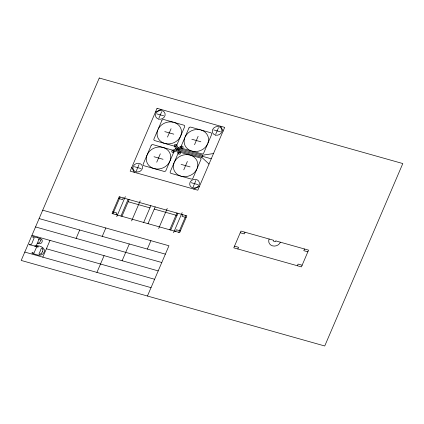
<?xml version="1.0" encoding="UTF-8"?>
<svg xmlns="http://www.w3.org/2000/svg" width="424" height="424" viewBox="0 0 424 424"><rect width="100%" height="100%" fill="white"/><g stroke="black" fill="none" stroke-linecap="round" stroke-linejoin="round"><path stroke-width="0.64" d="M34.837 245.941L35.627 245.586A7.171 6.275 -19.5 0 1 36.183 245.644L37.201 245.772A2.475 2.168 -19.5 0 1 37.429 245.798C41.25 245.639 46.942 249.349 43.434 253.367A4.245 3.721 -19.5 0 1 42.326 254.358L41.17 254.919A5.74 5.024 -19.5 0 1 37.826 255.047L32.627 253.504A2.136 1.871 -19.5 0 1 32.107 253.308L31.864 252.889L32.362 252.662M38.791 239.3L38.69 239.618A4.224 3.699 -19.5 0 1 38.558 240.026A4.797 4.203 -19.5 0 1 38.335 240.7L38.287 240.816A3.593 3.148 -19.5 0 0 38.096 241.415L37.572 242.655A1.696 1.484 -19.5 0 0 37.985 242.835L38.054 242.857A1.5 1.309 -19.5 0 0 39.337 242.698A2.676 2.343 -19.5 0 0 40.243 240.185M42.819 257.156L49.99 240.403M76.119 238.378L79.701 230.004M102.242 236.353L105.83 227.98M112.927 213.776L120.098 197.028M116.097 214.671L116.812 212.996L112.758 211.852M123.267 197.918L122.547 199.593L118.492 198.448M116.722 216.722L125.324 196.619M136.39 170.787L139.077 164.501M158.974 118.015L161.661 111.735M96.926 272.399L104.092 255.651M120.967 216.044L128.133 199.291M121.948 216.32L129.113 199.566M131.604 220.92L140.206 200.817M156.737 162.207L160.32 153.827M167.491 137.074L171.073 128.7M122.128 260.733L129.299 243.98M143.678 222.441L150.849 205.693M211.247 158.793L175.838 148.813L172.478 150.372A1.23 1.076 -19.5 0 0 171.863 151.845A1.23 1.076 -19.5 0 0 173.437 152.301L176.792 150.758L178.069 147.769L181.424 146.227A1.23 1.076 -19.5 0 1 182.998 146.683A1.23 1.076 -19.5 0 1 182.384 148.156L180.624 148.983L177.433 149.264L179.723 151.092L201.776 157.309L209.006 164.035M148.018 223.665L155.189 206.912M147.335 249.063L150.918 240.684M158.661 228.541L167.263 208.438M183.788 169.828L187.376 161.454M194.542 144.701L198.125 136.321M169.754 229.792L176.919 213.039M201.776 157.309L202.683 155.195L213.489 153.552M170.734 230.068L177.9 213.314M173.543 232.739L182.145 212.636M193.201 186.793L195.893 180.513M215.784 134.026L218.471 127.741M147.446 296.026L168.953 245.766L42.707 210.193M175.616 231.44L176.331 229.766L180.391 230.91M182.781 214.692L182.066 216.367L186.125 217.507M178.769 232.331L185.94 215.578M237.838 248.978L238.553 247.303L234.493 246.159M245.003 232.225L244.288 233.9L240.228 232.755M297.351 265.747L298.072 264.072L302.126 265.217M304.522 248.994L303.807 250.674L307.861 251.814M155.444 112.095L161.115 109.466M172.976 151.326L181.885 147.202M193.747 189.062L199.418 186.433M37.365 237.71L37.227 237.668A7.356 6.44 -19.5 0 0 36.363 237.488L34.333 236.921A7.356 6.44 -19.5 0 0 33.517 236.624C31.694 236.168 32.865 237.769 34.074 237.721A0.594 0.519 -19.5 0 1 34.164 237.949L32.351 242.215A3.525 3.085 -19.5 0 0 32.293 242.385L32.245 242.544A6.535 5.719 -19.5 0 1 32.049 243.084L31.365 244.346A1.542 1.351 -19.5 0 1 30.899 244.272L29.086 244.261L29.505 244.812A8.893 7.786 -19.5 0 0 30.38 244.993L31.085 245.093A5.671 4.966 -19.5 0 1 31.318 245.13L35.717 246.376A3.053 2.671 -19.5 0 1 36.326 246.487L36.665 246.991L33.947 253.07A0.572 0.498 -19.5 0 1 33.666 253.064L33.067 252.9A4.129 3.615 -19.5 0 0 32.473 252.662L32.473 252.667M156.933 113.924L163.696 115.826M213.744 129.93L220.507 131.838M164.772 131.615L173.792 134.159M191.823 139.242L200.844 141.78M180.624 148.983L202.683 155.195M154.018 156.748L163.039 159.286M181.075 164.369L190.09 166.913M134.355 166.69L141.118 168.598M191.166 182.702L197.929 184.604M275.897 240.933L308.582 250.139L301.411 266.892L233.778 247.833L240.949 231.08L273.628 240.291A1.23 1.076 -19.5 0 0 274.317 241.659A1.23 1.076 -19.5 0 0 275.892 240.927M128.186 201.744L149.916 207.871M154.257 209.09L176.967 215.493M39.119 218.567L165.371 254.146M35.537 226.941L161.782 262.52M31.954 235.32L158.2 270.894M37.773 243.508L37.264 243.365L36.331 245.549L36.777 246.005A4.574 4.002 -19.5 0 1 37.127 246.121L37.354 246.212A4.574 4.002 -19.5 0 0 37.704 246.333A5.655 4.95 -19.5 0 0 37.906 246.424L37.99 246.461M46.401 248.777L154.617 279.273M24.783 252.073L151.034 287.647M40.148 238.622L37.508 237.753M35.51 246.307C35.971 246.53 39.045 247.791 38.123 246.524M178.069 147.769L176.617 144.876A1.23 1.076 -19.5 0 0 175.027 144.441A1.23 1.076 -19.5 0 0 174.391 145.904L175.822 148.813M176.792 150.758L178.244 153.652A1.23 1.076 -19.5 0 0 179.834 154.087A1.23 1.076 -19.5 0 0 180.476 152.624L179.723 151.092M220.628 126.241L223.077 131.154M175.51 145.406L179.352 153.122M131.785 167.374L134.233 172.287M41.944 239.92L42.177 240.572A2.846 2.491 -19.5 0 1 42.13 241.775L41.732 242.586A2.343 2.051 -19.5 0 1 40.974 243.281L40.227 243.604A4.728 4.139 -19.5 0 1 37.784 243.493M40.269 240.175L40.015 239.565A1.314 1.15 -19.5 0 0 39.543 239.194L39.363 239.131A0.768 0.673 -19.5 0 0 39.035 239.099A0.578 0.503 -19.5 0 0 38.764 239.279M42.872 249.45L42.538 248.353A1.5 1.314 -19.5 0 0 42.071 247.992L41.229 248.459A9.323 8.162 -19.5 0 0 41.064 248.893L40.874 249.418A10.446 9.148 -19.5 0 1 40.688 249.895A9.646 8.443 -19.5 0 1 40.386 250.754L39.024 253.822L39.22 254.432A1.203 1.055 -19.5 0 0 39.66 254.442L40.73 253.907A4.791 4.192 -19.5 0 0 41.102 253.573M35.144 246.222A0.673 0.594 -19.5 0 1 34.911 246.09M42.909 249.45A6.355 5.56 -19.5 0 1 42.358 251.75M42.395 251.761A5.92 5.183 -19.5 0 1 41.091 253.568M40.163 238.601A3.779 3.312 -19.5 0 1 41.928 239.931M190.599 155.237A12.391 10.844 -19.5 0 1 197.133 168.37M196.731 169.309A12.391 10.844 -19.5 0 1 181.578 176.326M180.566 176.04A12.391 10.844 -19.5 0 1 174.031 162.911M174.434 161.973A12.391 10.844 -19.5 0 1 189.586 154.956M174.301 122.488A12.391 10.844 -19.5 0 1 180.831 135.616M180.433 136.554A12.391 10.844 -19.5 0 1 165.275 143.572M164.263 143.291A12.391 10.844 -19.5 0 1 157.728 130.157M158.131 129.219A12.391 10.844 -19.5 0 1 173.284 122.202M163.547 147.616A12.391 10.844 -19.5 0 1 170.082 160.744M169.679 161.687A12.391 10.844 -19.5 0 1 154.522 168.704M153.509 168.418A12.391 10.844 -19.5 0 1 146.974 155.29M147.377 154.347A12.391 10.844 -19.5 0 1 162.535 147.329M280.407 242.199A6.153 5.39 -19.5 0 1 272.521 245.856A6.153 5.39 -19.5 0 1 269.118 239.019M201.352 130.11A12.391 10.844 -19.5 0 1 207.887 143.238M207.484 144.181A12.391 10.844 -19.5 0 1 192.326 151.198M191.314 150.912A12.391 10.844 -19.5 0 1 184.779 137.784M185.182 136.841A12.391 10.844 -19.5 0 1 200.34 129.823M99.264 78.016L21.2 260.447L324.736 345.984L402.8 163.553L99.264 78.016M119.208 196.773L112.037 213.526L179.67 232.585L186.841 215.832L119.208 196.773M157.055 108.327L130.173 171.148L197.807 190.206L224.688 127.386L157.055 108.327M151.161 145.474L143.169 164.152A1.426 1.251 -19.5 0 0 143.959 165.736L164.067 171.402A1.426 1.251 -19.5 0 0 165.895 170.559L173.888 151.877A1.426 1.251 -19.5 0 0 173.098 150.297L152.99 144.632A1.426 1.251 -19.5 0 0 151.161 145.474M161.915 120.347L153.923 139.024A1.426 1.251 -19.5 0 0 154.712 140.609L174.821 146.275A1.426 1.251 -19.5 0 0 176.649 145.432L184.641 126.75A1.426 1.251 -19.5 0 0 183.852 125.17L163.744 119.499A1.426 1.251 -19.5 0 0 161.915 120.347M178.218 153.101L170.225 171.778A1.426 1.251 -19.5 0 0 171.01 173.363L191.118 179.029A1.426 1.251 -19.5 0 0 192.947 178.181L200.939 159.504A1.426 1.251 -19.5 0 0 200.154 157.919L180.041 152.253A1.426 1.251 -19.5 0 0 178.218 153.101M188.966 127.969L180.974 146.651A1.426 1.251 -19.5 0 0 181.763 148.23L201.872 153.901A1.426 1.251 -19.5 0 0 203.7 153.053L211.693 134.376A1.426 1.251 -19.5 0 0 210.903 132.792L190.795 127.126A1.426 1.251 -19.5 0 0 188.966 127.969M158.777 119.128A4.918 4.304 -19.5 0 0 165.069 113.648A4.918 4.304 -19.5 0 0 157.103 111.851A4.918 4.304 -19.5 0 0 158.777 119.128M193.005 187.906A4.918 4.304 -19.5 0 0 199.301 182.426A4.918 4.304 -19.5 0 0 191.33 180.629A4.918 4.304 -19.5 0 0 193.005 187.906M215.588 135.134A4.918 4.304 -19.5 0 0 221.879 129.654A4.918 4.304 -19.5 0 0 213.913 127.863A4.918 4.304 -19.5 0 0 215.588 135.134M136.194 171.895A4.918 4.304 -19.5 0 0 142.491 166.415A4.918 4.304 -19.5 0 0 134.519 164.618A4.918 4.304 -19.5 0 0 136.194 171.895"/></g></svg>
